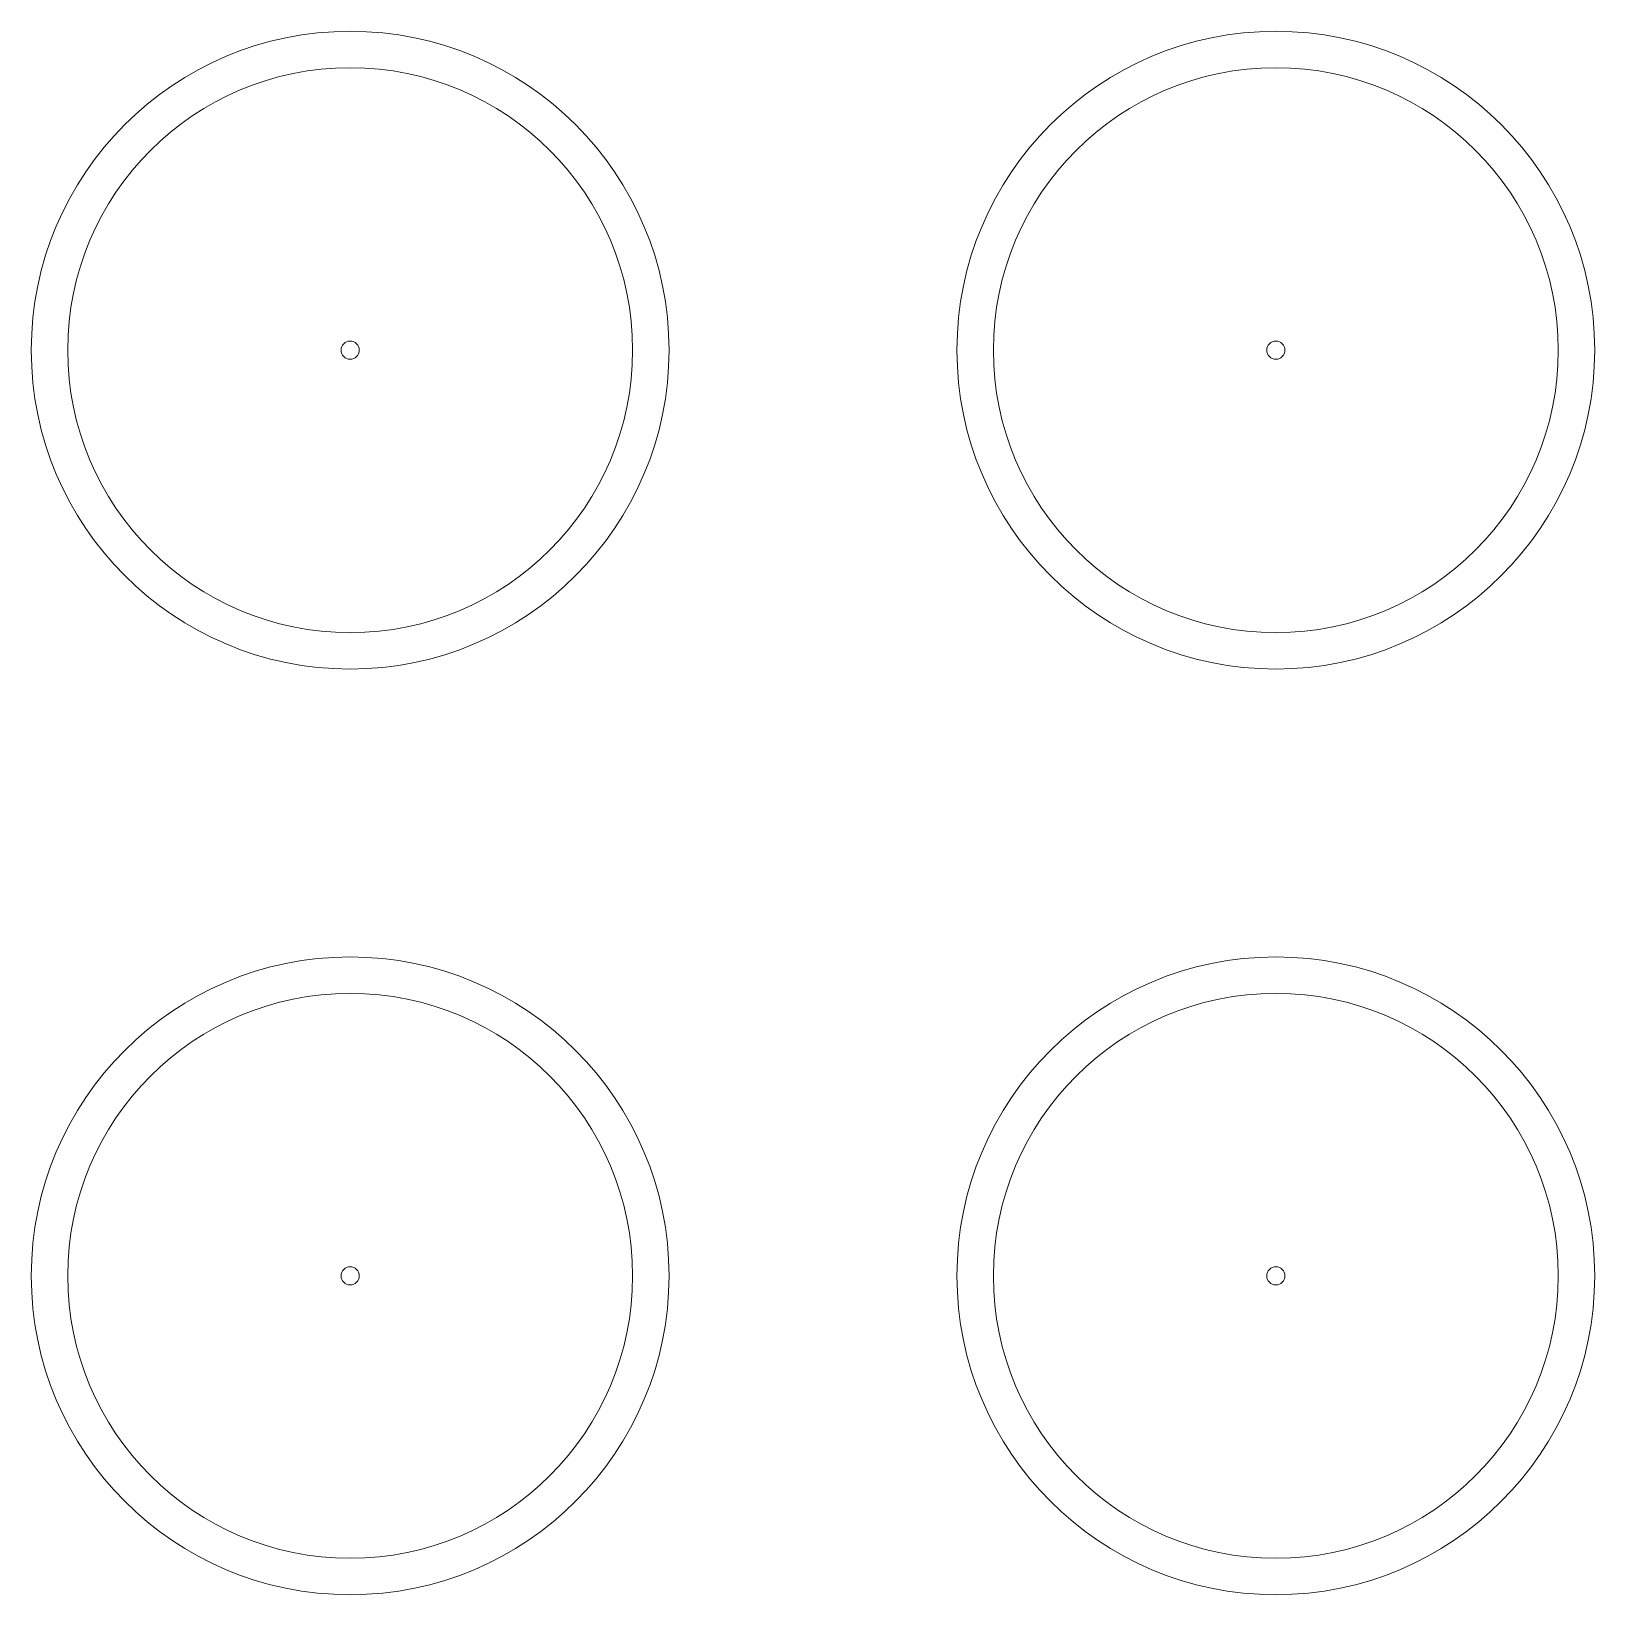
# Model space of a CAD drawing. Extents: x -194 to 239, y -574 to -265.
# Drawn here: x -90.536 to -87.822, y -317.851 to -315.138 of the extents above; entities that cross this region are included whole.
import ezdxf

# ---------------------------------------------------------------- set-up
doc = ezdxf.new("R2010")
doc.units = 0
doc.header["$LTSCALE"] = 0.5
doc.layers.add('TANGENT EDGES', color=7, linetype='CONTINUOUS', lineweight=0)
doc.layers.add('VISIBLE', color=7, linetype='CONTINUOUS', lineweight=0)

msp = doc.modelspace()

# ---------------------------------------------------------------- linework, layer by layer
at = {"layer": 'TANGENT EDGES', "color": 7, "lineweight": 5}
for centre in [(-89.98215, -315.69108), (-88.37559, -315.69108), (-89.98215, -317.29764), (-88.37559, -317.29764)]:
    msp.add_circle(centre, 0.01581, dxfattribs=at)
at = {"layer": 'VISIBLE', "color": 7, "lineweight": 5}
for centre, radius in [((-89.98215, -315.69108), 0.55344), ((-88.37559, -315.69108), 0.55344), ((-89.98215, -315.69108), 0.49019), ((-88.37559, -315.69108), 0.49019), ((-89.98215, -317.29764), 0.55344), ((-88.37559, -317.29764), 0.55344), ((-89.98215, -317.29764), 0.49019), ((-88.37559, -317.29764), 0.49019)]:
    msp.add_circle(centre, radius, dxfattribs=at)

doc.saveas('drawing.dxf')
